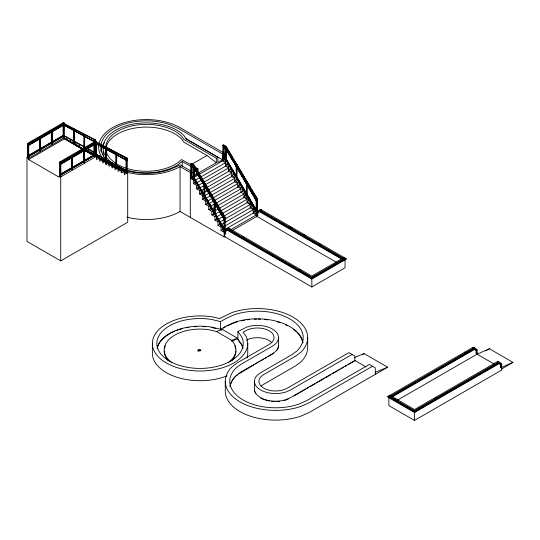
<?xml version="1.0" encoding="UTF-8"?>
<svg xmlns="http://www.w3.org/2000/svg" width="540" height="540" viewBox="0 0 540 540"><rect width="100%" height="100%" fill="white"/><g stroke="black" fill="none" stroke-linecap="round" stroke-linejoin="round"><path stroke-width="0.81" d="M190.762 166.381L182.223 161.453L176.877 165.47A43.214 24.948 0 0 1 113.218 163.87A43.214 24.948 0 0 1 121.534 127.393A43.214 24.948 0 0 1 183.742 135.358L186.496 139.192L217.863 157.302L217.863 162.398L223.56 159.111L224.174 159.469L224.174 145.786M236.493 375.664L237.688 374.76M238.889 373.862L253.699 364.993M273.773 353.18L268.164 356.643M28.694 157.714L28.08 157.363L27.459 157.714L27.412 143.478L63.626 122.567L64.341 122.985L64.341 123.518L28.08 144.396L28.08 158.072L28.694 157.714L28.694 144.038M29.585 142.756L31.759 141.5M43.342 134.811L44.793 133.974M52.758 129.37L54.209 128.54M59.279 125.611L60.723 124.774M28.08 143.681L27.459 144.038L28.127 144.423L28.127 143.89L64.341 122.985M63.059 123.485L63.673 123.133M28.546 144.713L63.416 124.585L94.696 141.858L63.673 125.024M28.546 145.01L39.447 138.719M40.898 137.882L63.416 124.585M28.08 145.577L63.929 124.875L28.337 145.429M73.467 144.092L73.778 128.783M28.546 155.372L63.416 135.243L63.929 135.533L28.337 156.384L63.929 135.533M73.467 128.959L74.392 129.141L74.392 144.275M28.08 155.939L63.673 135.385L94.696 152.516L63.929 135.83M126.623 158.395L126.009 158.753L126.009 172.429L126.623 172.078L127.703 172.699L127.703 222.224L60.723 260.894L27 241.421L27 157.451L62.903 136.721L64.442 137.606L64.442 138.794L28.539 159.523L28.539 158.342L64.442 137.606M39.481 137.099L39.481 150.775L40.406 150.957L40.406 137.275M52.272 144.106L51.962 144.281L51.962 130.606L51.347 130.248L51.347 143.924L52.272 144.106L52.272 130.424M63.059 124.288L63.059 137.167L63.673 136.809L64.287 137.167L64.341 123.518M39.481 150.775L40.406 150.957M63.059 137.167L63.673 137.518L64.287 137.167M64.753 139.097L65.981 138.389L67.52 139.28L67.52 140.461L82.843 149.31M66.292 139.988L67.52 139.28M67.831 140.771L69.059 140.056L70.598 140.947L70.598 142.128L82.998 149.29M69.363 141.656L70.598 140.947M83.727 148.527L84.031 134.345L84.645 134.703L84.645 149.526M70.288 142.79L72.137 141.73L73.676 142.614L73.676 143.802L83.16 149.276M83.727 134.521L84.645 134.703M72.441 143.323L73.676 142.614M73.98 144.106L75.215 143.397L76.748 144.281L76.748 145.469L82.748 148.824M75.519 144.997L76.748 144.281M76.444 146.131L78.287 145.064L79.826 145.955L79.826 147.137M78.597 146.664L79.826 145.955M94.392 139.786L94.392 139.259L95.108 139.671L95.053 153.853L94.439 154.204L93.825 153.853L93.825 140.171L94.439 139.82L95.108 140.204L63.727 123.869M93.825 140.171L94.439 140.528L95.053 140.171M59.643 176.297L59.596 162.054L95.803 141.149L96.525 141.561L96.525 142.094L60.311 163.006L59.596 162.587M66.838 158.409L69.005 157.154M80.595 150.464L82.046 149.627M90.011 145.031L91.463 144.194M83.531 148.831L84.449 149.006L84.145 162.864L83.531 162.506L83.531 149.634M60.257 162.972L60.872 162.621L60.872 176.297L60.257 176.654L60.311 162.472L96.525 141.561M72.279 156.033L72.59 155.858L72.279 169.715L71.665 169.358L71.665 155.682L72.279 156.033L72.279 169.715M84.449 149.006L84.145 162.864M96.525 142.094L95.857 142.425L127.292 158.78L96.687 142.817M60.73 163.296L95.6 143.161L60.73 163.593M96.113 143.458L60.514 164.309L96.113 143.755L126.88 160.441L96.113 143.755M86.285 150.781L87.52 150.073L89.059 150.957L89.059 152.145L103.653 160.569M87.21 152.024L89.059 150.957M89.363 152.449L90.599 151.74L92.131 152.624L92.131 153.812L95.053 155.493M90.288 153.691L92.131 152.624M92.624 154.015L93.98 153.232M93.825 153.853L94.439 153.495L95.519 154.116M105.651 147.542L106.576 147.717L106.265 163.87L105.651 163.512L105.651 147.542L106.576 147.717M60.73 173.954L95.857 153.968L60.73 174.251M96.113 154.116L60.514 174.967L96.113 154.413L126.88 171.099L96.113 154.413M28.539 159.523L59.184 177.215L59.184 176.033L95.087 155.304L96.626 156.188L96.626 159.631L99.704 157.856L99.704 161.305L102.782 159.53L102.782 162.972L105.853 161.197L105.853 164.639L108.931 162.864L108.931 166.306L112.01 164.531L112.01 167.981L115.088 166.199L115.088 169.648L118.166 167.873L118.166 171.315L121.237 169.54L121.237 172.982L124.315 171.207L124.315 174.65L127.703 172.699M71.665 169.358L72.59 169.533M83.531 162.506L84.449 162.682M95.857 155.392L95.243 155.743L95.243 142.067M59.184 176.033L60.723 176.918L96.626 156.188M96.316 158.038L98.165 156.971L99.704 157.856M99.394 159.705L101.243 158.639L102.782 159.53M115.904 153.103L116.829 153.279L116.525 168.284L115.904 167.927L115.904 153.103L116.829 153.279M102.472 161.372L104.314 160.306L105.853 161.197M106.164 162.689L107.392 161.973L108.931 162.864M105.651 163.512L106.576 163.694M108.628 164.707L110.471 163.647L112.01 164.531M111.699 166.381L113.549 165.314L115.088 166.199M126.009 158.753L126.623 159.111L127.238 158.753M114.777 168.048L116.627 166.982L118.166 167.873M115.904 167.927L116.829 168.109M117.855 169.715L119.705 168.649L121.237 169.54M120.933 171.383L122.776 170.316L124.315 171.207M124.133 172.982L126.164 171.808M126.009 172.429L126.623 172.787L127.238 172.429L127.292 158.254L95.189 141.507L127.292 158.254M191.99 165.173L191.99 178.045L191.376 178.403L190.762 178.045L190.708 163.863L191.423 163.451L193.887 164.869L225.268 217.438L225.221 230.074M224.174 159.469L223.56 159.82L222.939 159.469L222.892 145.287L223.607 144.869L226.071 146.293L257.452 198.862L257.398 211.491M222.892 145.287L225.349 146.705L225.403 160.886L226.017 161.244L226.017 148.23L225.349 147.238L222.892 145.82L223.607 144.869M192.173 164.072L206.982 155.52L216.324 162.695L198.693 172.874M190.708 163.863L193.172 165.287L193.887 164.869L193.887 165.402L193.172 165.821L190.708 164.396L191.376 164.72L191.99 164.369M224.174 218.815L193.833 167.326L191.376 165.908M223.304 147.474L225.761 148.898L256.527 201.11L225.761 148.601L223.56 147.326M226.017 146.853L226.071 146.293L225.349 146.705L256.736 199.274L256.784 213.455L256.169 213.097L256.169 198.747L256.784 198.389M125.806 170.552A45.495 26.264 0 0 1 106.306 134.615A45.495 26.264 0 0 1 169.067 124.362L178.605 128.588L222.48 153.92L223.506 153.326M196.452 169.668L197.991 168.777L197.991 172.53M126.009 168.143A40.628 23.456 0 0 1 117.592 131.247A40.628 23.456 0 0 1 181.507 136.1L183.944 139.495L216.324 158.193L217.863 157.302M191.12 176.418L193.576 177.842L224.35 230.351L193.576 178.132L191.12 176.418L193.833 177.694L224.174 229.176M223.304 157.835L225.761 159.26L256.527 211.768L225.761 159.556L223.304 157.835L223.816 157.538L225.659 158.605M192.497 177.046L196.452 174.757L196.452 171.848M192.564 178.187L222.48 160.913L225.558 162.695L194.913 180.387M236.101 175.642L226.017 159.111L256.358 210.6M226.274 158.963L225.761 159.26M225.221 218.005L224.606 216.972L223.985 217.33L223.985 231.68L224.606 232.038L224.552 217.856L193.172 165.287L193.219 179.469L193.833 179.111M225.403 160.886L226.017 160.529M190.296 178.315L193.374 180.09L194.913 179.199L194.913 182.648L197.991 184.424L197.991 187.866L201.069 189.641L201.069 193.091L204.14 194.866M185.8 138.55L225.558 161.507L227.097 160.623L227.097 164.066L230.175 165.841L230.175 169.29L233.246 171.065L233.246 174.508L235.71 175.932M193.374 180.09L193.374 183.532L194.913 182.648M227.097 164.066L225.558 164.957L228.636 166.732L230.175 165.841M195.642 183.411L225.558 166.138L228.636 167.913L197.991 185.605M193.374 183.532L196.452 185.308L197.991 184.424M203.938 183.458L204.863 183.283L204.863 196.958L204.248 197.316L203.938 183.458L204.863 183.283M236.122 164.882L237.04 164.7L237.04 178.382L236.425 178.733L236.122 164.882L237.04 164.7M196.452 185.308L196.452 188.757L197.991 187.866M230.175 169.29L228.636 170.174L231.707 171.95L233.246 171.065M198.72 188.629L228.636 171.362L231.707 173.138L201.069 190.829M196.452 188.757L199.53 190.532L201.069 189.641M199.53 190.532L199.53 193.975L201.069 193.091M233.246 174.508L231.707 175.399L234.785 177.174L236.324 176.283M201.798 193.853L231.707 176.58L234.785 178.355L204.14 196.047L204.14 198.308L207.218 200.084L207.218 203.533L210.296 205.308L210.296 208.751L213.374 210.526L213.374 213.975L216.452 215.75L216.452 219.193L219.524 220.975L219.524 224.417L222.601 226.193L222.601 229.635L224.451 230.702M199.53 193.975L202.601 195.75L203.627 195.163M203.938 197.141L204.863 196.958M202.601 195.75L202.601 199.199L204.14 198.308M236.425 165.058L236.324 179.732L234.785 180.617L237.863 182.392L239.402 181.507L239.402 184.95L242.48 186.725L242.48 191.356L211.025 209.513M204.869 199.071L234.785 181.804L237.863 183.58L207.218 201.272M202.601 199.199L205.679 200.975L207.218 200.084M205.679 200.975L205.679 204.417L207.218 203.533M239.402 184.95L237.863 185.841L240.941 187.616L242.48 186.725M207.947 204.296L237.863 187.022L240.941 188.798L216.135 203.121M214.191 200.867L215.116 200.684L214.191 200.867L214.191 214.542L215.116 214.367L215.116 201.494M246.685 182.459L247.3 182.108L247.3 195.784L246.685 196.142L246.375 182.284L246.685 196.142M205.679 204.417L208.757 206.199L210.296 205.308M210.296 206.489L214.677 203.965M208.757 206.199L208.757 209.642L210.296 208.751M208.757 209.642L211.835 211.417L213.374 210.526M213.374 211.714L245.558 193.131L245.558 195.392L248.63 197.168L248.63 200.617L251.708 202.392L251.708 205.835L254.786 207.61L254.786 211.059L253.247 211.943L256.325 213.725L257.398 213.097M211.835 211.417L211.835 214.859L213.374 213.975M245.558 195.392L244.019 196.283L247.091 198.059L248.63 197.168M246.375 195.959L246.989 195.608M214.103 214.738L244.019 197.465L247.091 199.24L216.452 216.931M215.116 214.367L214.501 214.718L214.501 201.042M211.835 214.859L214.913 216.641L216.452 215.75M214.913 216.641L214.913 220.084L216.452 219.193M248.63 200.617L247.091 201.501L250.169 203.276L251.708 202.392M217.181 219.956L247.091 202.689L250.169 204.464L219.524 222.156M224.552 217.856L225.268 217.438M256.736 199.274L257.452 198.862M214.913 220.084L217.991 221.859L219.524 220.975M220.111 209.331L225.268 217.971L224.552 218.39L193.219 165.787L193.833 166.813L193.833 179.82L193.219 179.469M226.017 148.23L225.349 147.238L256.736 199.807L257.452 199.395M217.991 221.859L217.991 225.302L219.524 224.417M251.708 205.835L250.169 206.726L253.247 208.501L254.786 207.61M220.259 225.18L250.169 207.907L253.247 209.682L222.601 227.381M217.991 225.302L221.063 227.084L222.601 226.193M221.063 227.084L221.063 230.526L222.601 229.635M223.331 230.398L253.247 213.131L256.325 214.907L230.789 229.649M224.654 230.999L227.664 229.257L311.83 277.844L345.033 258.674L345.033 258.079L311.83 277.256L227.455 228.542M228.69 228.663L229.203 228.366M256.838 212.416L259.848 210.674L342.988 258.674M260.874 210.087L261.387 209.79M223.985 231.68L224.606 231.323M260.064 211.39L257.351 212.956L257.351 215.467L257.863 215.17L257.863 212.659M225.679 233.753L224.654 233.753L225.679 233.753L225.679 231.242M232.2 230.587L256.838 216.365L336.434 262.319M126.92 217.154A47.689 27.533 0 0 0 180.043 211.471L224.141 236.932L225.167 236.338M375.3 374.335L375.3 367.855L369.36 364.426L306.497 400.721L298.519 404.251A45.846 26.467 0 0 1 243.175 400.046A45.846 26.467 0 0 1 235.892 368.098L240.685 364.493L272.498 346.12L275.684 343.73A21.161 12.218 0 0 0 272.322 328.982A21.161 12.218 0 0 0 246.78 327.038L237.904 331.607L241.785 337.014A43.207 24.948 0 0 1 203.816 368.32A43.207 24.948 0 0 1 157.005 341.294A43.207 24.948 0 0 1 211.235 319.376L220.597 321.611L226.456 318.229L234.434 314.699A45.846 26.467 0 0 1 289.778 318.904A45.846 26.467 0 0 1 297.061 350.851L292.268 354.456L260.456 372.83L257.269 375.226A21.161 12.218 0 0 0 260.631 389.968A21.161 12.218 0 0 0 286.173 391.912L290.324 390.076L352.053 354.436M223.202 328.124L225.808 326.626M221.029 330.21L222.332 329.454L237.593 338.269L231.734 341.644M227.158 229.554L311.83 278.438L346.059 258.674L346.059 259.268L311.83 279.031L227.367 230.269L225.167 231.538L225.167 234.05M259.639 209.959L342.988 258.079L311.83 276.068L228.481 227.948L224.654 230.162L224.654 236.635L311.83 286.963L345.033 267.793L345.033 259.268M255.143 364.163L257.317 362.907M258.761 362.07L260.206 361.24M261.65 360.403L263.824 359.147M265.268 358.317L266.713 357.48M362.61 354.422L364.061 353.585L387.652 367.207L309.434 412.364L300.76 416.205A50.328 29.052 0 0 1 225.268 391.041L225.268 381.335M354.854 360.477L290.324 397.737L286.173 399.573A21.161 12.218 0 0 1 254.435 388.996L254.435 381.335M293.935 396.002L298.991 393.086M300.436 392.249L305.492 389.333M306.936 388.503L308.381 387.666M309.825 386.829L314.881 383.913M316.325 383.076L324.27 378.493M325.715 377.656L330.77 374.74M332.215 373.903L337.271 370.987M338.715 370.15L340.16 369.32M341.604 368.483L343.771 367.234M345.215 366.404L346.66 365.567M348.104 364.73L350.993 363.062M354.226 361.199L351.715 362.651L351.715 362.293M372.499 366.242L309.434 402.651L300.76 406.492A50.328 29.052 0 0 1 240.01 401.875A50.328 29.052 0 0 1 232.011 366.802L237.337 362.799L269.156 344.425A16.679 9.632 0 0 0 269.156 330.811A16.679 9.632 0 0 0 245.565 330.811L243.149 332.208L246.112 336.346A47.689 27.533 0 0 1 204.208 370.899A47.689 27.533 0 0 1 152.543 341.071A47.689 27.533 0 0 1 212.396 316.872L219.557 318.587L232.193 312.457A50.328 29.052 0 0 1 292.943 317.075A50.328 29.052 0 0 1 300.942 352.148L295.616 356.15L263.803 374.524A16.679 9.632 0 0 0 263.803 388.139A16.679 9.632 0 0 0 287.388 388.139L348.914 352.62L354.854 356.049L354.854 360.835M500.654 364.702L500.654 367.214L501.167 367.511L501.167 365L498.967 363.724L414.504 412.493L387.842 397.096L387.842 396.502L473.236 347.2L477.063 349.407L477.063 354.193L397.467 400.147M498.879 362.002L414.504 410.711L388.868 395.908L388.868 396.502L391.041 395.246M464.292 352.957L465.75 352.114M477.063 350.244L474.053 348.502L390.92 396.502L390.92 395.908L474.262 347.794M474.565 348.8L391.939 396.502L391.939 397.096L474.35 349.515M476.037 352.998L477.063 352.998L476.037 352.998L476.037 350.487M485.777 350.851L489.409 348.752L513 362.374L501.377 369.083M434.923 398.331L436.381 397.487M388.868 396.502L414.504 411.305L498.663 362.718L501.68 364.453M499.176 363.015L414.504 411.899L414.504 420.424L388.868 405.621L388.868 397.096M500.654 367.214L501.68 367.214L501.167 367.511M414.504 420.424L501.68 370.096L501.68 363.616L497.853 361.409L414.504 409.529L390.92 395.908M227.185 325.924L234.434 322.711A45.846 26.467 0 0 1 237.458 321.793M286.173 399.931L288.252 399.006M489.409 348.752L477.063 354.193L494.221 364.095M501.424 367.47L513 362.374M354.8 357.392L364.061 353.585M375.3 372.283L387.652 367.207M171.916 362.664A35.87 20.709 0 0 1 170.087 338.438A35.87 20.709 0 0 1 209.331 329.812L216.479 331.526L222.332 329.454M216.479 331.526L231.734 340.335L237.593 338.269M211.235 327.389L215.919 328.509M63.005 123.458L63.005 122.924L95.108 139.671M64.152 124.976L94.183 141.568M96.336 143.856L126.367 160.144M96.336 154.217L126.623 170.654M222.939 145.786L223.56 146.144L223.56 159.82M223.816 146.88L225.659 147.947M223.816 147.177L225.045 147.893M223.297 152.611L180.043 127.642A47.689 27.533 0 0 0 116.073 125.82A47.689 27.533 0 0 0 106.664 162.398M223.56 157.687L225.403 158.753M224.019 158.841L225.248 159.556M206.982 155.52L183.944 142.216L181.507 138.827A40.628 23.456 0 0 0 137.093 127.71A40.628 23.456 0 0 0 105.779 149.026M236.324 179.732L239.402 181.507M242.48 191.356L245.558 193.131M190.89 164.68L181.507 159.556A40.628 23.456 0 0 1 126.772 168.392M192.308 165.497L197.991 168.777M193.475 166.529L191.632 165.463L192.861 166.469M191.12 166.057L193.576 167.474L224.35 219.692L193.576 167.474L194.09 167.184L224.431 218.666M192.179 167.204L193.603 168.028M346.059 258.674L260.665 209.372L256.838 211.579L256.838 216.365M289.899 226.841L292.262 228.204M303.939 234.947L305.397 235.791M318.917 243.594L320.369 244.431M342.86 257.418L345.033 258.674M345.546 258.971L346.059 259.268M191.113 171.194L180.232 164.909L169.067 169.857A45.495 26.264 0 0 1 127.346 170.978M259.335 210.971L341.962 258.674M192.179 172.294L196.452 174.757M259.551 211.687L341.233 258.842M123.194 171.187A47.689 27.533 0 0 0 180.043 166.577L190.296 172.496L190.296 217.391M254.786 211.059L256.014 211.768M191.632 176.121L193.475 177.188M257.863 215.17L256.838 215.17L257.351 215.467M191.835 177.424L193.685 178.49M472.514 347.618L473.026 347.915M497.124 361.827L497.637 362.124M473.837 349.218L476.55 350.784M95.857 141.71L95.803 141.149M63.005 122.924L63.727 123.336L63.673 137.518M243.277 237.08L244.735 237.924M299.43 269.507L300.888 270.344M84.442 148.399L85.981 149.29L85.981 150.471L100.575 158.902M96.667 156.323L106.886 162.223M109.073 163.485L113.454 166.01M114.912 166.853L116.37 167.697M117.828 168.541L119.286 169.378M123.667 171.909L125.125 172.753M96.511 156.337L107.453 162.655M108.918 163.499L110.376 164.342M111.834 165.186L113.292 166.03M114.75 166.867L116.215 167.711L116.215 152.928M117.673 168.554L119.131 169.398M105.84 161.831L107.298 162.675M108.756 163.519L110.214 164.356M111.679 165.2L113.137 166.043M114.595 166.887L116.053 167.731M102.033 159.739L103.491 160.583M108.601 163.532L110.059 164.376M111.517 165.22L112.975 166.057M114.433 166.9L115.897 167.744M81.365 147.919L82.903 148.804M83.633 149.229L100.413 158.915M102.607 160.178L104.065 161.021M111.362 165.233L112.82 166.077M84.773 150.1L95.148 155.979M99.367 158.524L100.825 159.368M102.29 160.211L103.903 161.035M84.618 150.12L93.373 155.169M102.128 160.225L103.586 161.069M84.463 150.133L94.675 156.033M96.133 156.877L97.592 157.714M84.301 150.147L94.514 156.047M64.442 138.794L95.087 156.485M221.063 230.526L224.141 232.301L224.141 236.932M51.347 143.924L51.962 144.281M27.412 143.478L28.127 143.89M59.596 162.054L60.311 162.472M27 157.451L28.539 158.342M354.571 360.315L366.012 366.917M394.49 398.567L395.921 399.391M387.842 396.502L415.017 412.195M237.904 339.269L241.785 344.675A43.207 24.948 0 0 1 243.054 348.692M231.734 340.335L234.698 344.459A35.87 20.709 0 0 1 228.184 362.664M227.921 150.025L226.449 147.575L227.36 148.986M228.17 150.451L234.34 160.758M238.187 167.197L234.63 161.251L235.96 163.384M238.505 167.724L250.601 187.947L247.138 182.108M252.74 191.525L251.424 189.317L252.72 191.471M195.737 168.602L196.594 170.033M197.444 171.464L206.867 187.204M207.718 188.636L211.147 194.359M211.997 195.791L213.287 197.937M214.144 199.368L219.274 207.954M220.131 209.385L225.268 217.971M228.218 150.424L229.507 152.584M230.371 154.028L233.806 159.786M236.817 164.828L244.127 177.066M244.985 178.511L246.274 180.671M256.169 198.747L256.784 199.78M194.319 166.124L196.034 169.007M196.898 170.444L198.187 172.604M199.044 174.049L212.8 197.087M213.665 198.531L214.954 200.691M215.811 202.129L219.254 207.893M223.985 217.33L224.606 218.356M226.699 149.026L236.101 164.983M236.959 166.435L246.362 182.385M247.212 183.836L256.19 199.071M226.274 148.601L236.101 165.281M236.959 166.732L246.362 182.682M247.212 184.133L256.19 199.361M226.017 148.75L256.358 200.239M236.959 177.093L256.19 209.722M226.274 159.26L256.19 210.019M194.09 166.887L204.35 184.288M205.2 185.74L224.431 218.376M194.09 177.545L224.431 229.034M224.431 229.325L194.09 177.842L193.576 177.842M476.55 349.947L476.55 353.295M414.504 410.711L414.504 411.305M311.83 277.256L311.83 277.844M311.83 278.438L311.83 286.963M307.685 337.622L307.685 347.328A50.328 29.052 0 0 1 300.942 361.861L295.616 365.863L263.803 384.23A16.679 9.632 0 0 0 261.151 386.228M278.519 337.622L278.519 345.283A21.161 12.218 0 0 1 275.684 351.392L272.498 353.788L240.685 372.155L235.892 375.759A45.846 26.467 0 0 0 229.925 386.694M256.325 213.725L256.325 216.972M253.247 208.501L253.247 213.131M250.169 203.276L250.169 207.907M247.739 343.467L247.739 353.18A47.689 27.533 0 0 1 247.01 357.966M247.091 198.059L247.091 202.689M244.019 197.465L244.019 194.022L240.941 192.247L240.941 187.616M237.904 331.607L237.904 339.62L241.785 345.033A43.207 24.948 0 0 1 242.426 346.613M237.863 182.392L237.863 187.022M234.785 177.174L234.785 181.804M231.707 171.95L231.707 176.58M228.636 166.732L228.636 171.362M226.631 148.689L226.631 160.886M225.558 161.507L225.558 166.138M224.019 153.029L224.019 159.678M222.48 153.92L222.48 160.913M220.597 321.611L220.597 329.63M216.324 158.193L216.324 162.695M214.812 203.728L214.812 213.381M204.552 186.32L204.552 195.98M204.248 183.641L204.248 197.316M194.454 167.272L194.454 179.469M191.423 163.451L191.423 163.984M191.376 164.72L191.376 178.403M182.223 161.453L182.223 166.543M180.043 166.577L180.043 211.471M152.361 343.467L152.361 353.18A47.689 27.533 0 0 0 177.883 377.555A47.689 27.533 0 0 0 227.131 375.84M126.569 157.835L126.569 158.369M126.623 159.111L126.623 172.787M116.525 153.461L116.525 168.284M106.265 147.893L106.265 163.87M105.962 147.366L105.962 160.812M96.471 142.067L96.471 155.743L95.857 156.101L95.911 141.919M94.439 140.528L94.439 154.204M84.341 134.879L84.341 149.702M83.835 149.459L83.835 162.331M74.081 129.317L74.081 144.45M71.969 156.303L71.969 169.182M63.626 122.567L63.626 123.1M60.723 176.918L60.723 260.894M40.095 137.457L40.095 151.133M122.479 170.951A47.689 27.533 0 0 1 120.845 170.383M103.478 156.181A43.214 24.948 0 0 1 103.201 151.301M100.906 151.403A45.495 26.264 0 0 1 104.288 142.871M246.193 340.173A16.679 9.632 0 0 1 271.802 342.515M157.673 346.613A43.207 24.948 0 0 1 169.499 333.848M170.168 333.47A43.207 24.948 0 0 1 174.508 331.364M176.054 330.743A43.207 24.948 0 0 1 178.443 329.879M179.199 329.636A43.207 24.948 0 0 1 182.311 328.738M186.381 327.821A43.207 24.948 0 0 1 188.865 327.389M194.413 326.754A43.207 24.948 0 0 1 196.83 326.612M202.46 326.579A43.207 24.948 0 0 1 205.693 326.754M285.485 400.147A21.161 12.218 0 0 1 284.06 400.545M279.538 401.348A21.161 12.218 0 0 1 276.379 401.558M274.813 401.558A21.161 12.218 0 0 1 271.654 401.348M269.365 401.024A21.161 12.218 0 0 1 265.7 400.147M265.019 399.931A21.161 12.218 0 0 1 260.631 397.987M255.839 393.728A21.161 12.218 0 0 1 254.435 389.347M241.421 320.821A45.846 26.467 0 0 1 244.674 320.2M247.037 319.849A45.846 26.467 0 0 1 249.386 319.572M254.171 319.235A45.846 26.467 0 0 1 256.568 319.174M258.154 319.174A45.846 26.467 0 0 1 260.543 319.235M264.539 319.491A45.846 26.467 0 0 1 267.685 319.849M277.263 321.793A45.846 26.467 0 0 1 280.28 322.711M285.633 324.803A45.846 26.467 0 0 1 287.773 325.829M293.396 329.272A45.846 26.467 0 0 1 296.507 331.864M297.061 332.404A45.846 26.467 0 0 1 302.508 341.037M230.702 383.987A45.846 26.467 0 0 1 231.309 382.495M231.991 381.179A45.846 26.467 0 0 1 235.892 376.117M278.519 345.634A21.161 12.218 0 0 1 276.689 350.608M303.028 342.981A45.846 26.467 0 0 0 234.434 322.36L226.456 325.89L220.597 329.279L211.235 327.038A43.207 24.948 0 0 0 157.052 348.692M235.919 351.128A35.87 20.709 0 0 1 231.68 360.896M168.426 360.896A35.87 20.709 0 0 1 164.187 351.128M164.41 348.813A35.87 20.709 0 0 1 165.409 345.769M234.698 345.769A35.87 20.709 0 0 1 235.69 348.813M197.957 351.23A1.451 0.837 0 0 1 198.875 350.359A1.451 0.837 0 0 1 200.57 350.649M257.026 198.679L253.577 192.915L257.02 198.673M198.484 350.845A1.451 0.837 0 0 0 200.833 350.325A1.451 0.837 0 0 0 198.875 349.414A1.451 0.837 0 0 0 198.484 350.845"/></g></svg>
